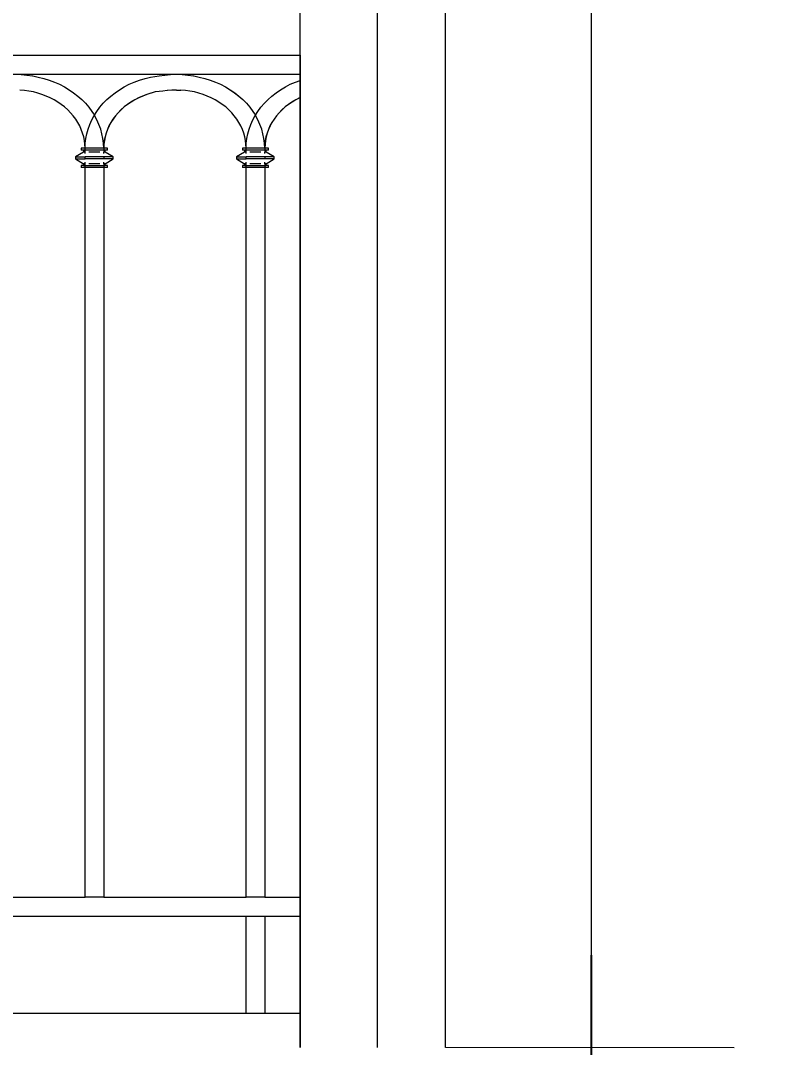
# Model space of a CAD drawing. Header units: millimetres. Extents: x -78046 to 260989, y -99288 to 158505.
# Drawn here: x 250134 to 250903, y 4667 to 5726 of the extents above; entities that cross this region are included whole.
import ezdxf

# ---------------------------------------------------------------- set-up
doc = ezdxf.new("R2010")
doc.units = ezdxf.units.MM
doc.header["$LTSCALE"] = 100
doc.header["$PDMODE"] = 98
doc.layers.get('Defpoints').update_dxf_attribs({"lineweight": 13})
doc.layers.add('-HATCH', color=8, linetype='Continuous', lineweight=5)
doc.layers.add('-LINE1', color=7, linetype='Continuous', lineweight=18)
doc.styles.add('AVANH', font='VHAVAN_2.TTF', dxfattribs={"width": 0.8})
doc.dimstyles.new('C_100A3', dxfattribs={"dimscale": 100, "dimtxt": 2.5, "dimasz": 1.2, "dimexe": 1.8, "dimexo": 0, "dimgap": 0.75, "dimtad": 1, "dimdec": 0, "dimzin": 0, "dimdsep": 46, "dimtxsty": 'AVANH', "dimblk": 'ARCHTICK', "dimcen": 0, "dimdle": 1.8, "dimclrd": 256, "dimclre": 256, "dimclrt": 7, "dimadec": 0, "dimazin": 0, "dimtfac": 0.0001, "dimtdec": 0, "dimtix": 1, "dimtmove": 2, "dimatfit": 3, "dimldrblk": 'ARCHTICK', "dimfxl": 1.8, "dimtolj": 1, "dimtzin": 0, "dimarcsym": 0})

# ---------------------------------------------------------------- blocks, each defined once
blk = doc.blocks.new('_ARCHTICK')
at = {"const_width": 0.15}
blk.add_lwpolyline([(-0.5, -0.5), (0.5, 0.5)], dxfattribs=at)
blk = doc.blocks.new('*D203')
at = {"layer": 'Defpoints', "lineweight": -2, "transparency": 16777216}
for p, q in [((250722.7, 4761.8), (250722.7, 3608.3)), ((249223.1, 4041.9), (249223.1, 3608.3)), ((249043.1, 3788.3), (250902.7, 3788.3))]:
    blk.add_line(p, q, dxfattribs=at)
at = {"layer": 'Defpoints', "color": 0, "transparency": 16777216}
for p in [(250722.7, 4761.8), (249223.1, 4041.9), (250722.7, 3788.3)]:
    blk.add_point(p, dxfattribs=at)
at = {"layer": 'Defpoints', "lineweight": -2, "transparency": 16777216, "xscale": 120, "yscale": 120, "zscale": 120, "rotation": 180}
blk.add_blockref('_ARCHTICK', (249223.1, 3788.3), dxfattribs=at)
at = {"layer": 'Defpoints', "lineweight": -2, "transparency": 16777216, "xscale": 120, "yscale": 120, "zscale": 120}
blk.add_blockref('_ARCHTICK', (250722.7, 3788.3), dxfattribs=at)
at = {"layer": 'Defpoints', "color": 7, "transparency": 16777216, "insert": (249972.9, 3992.6), "char_height": 250, "attachment_point": 5, "style": 'AVANH'}
blk.add_mtext('\\A1;1500', dxfattribs=at)

msp = doc.modelspace()

# ---------------------------------------------------------------- linework, layer by layer
at = {"layer": '-HATCH'}
for p, q in [((249519.4, 5690.6), (250422.4, 5690.6)), ((250422.4, 5690.6), (250422.4, 5670.6)), ((250134.6, 5670.6), (250122.5, 5670.6)), ((250134.6, 5670.6), (250140.4, 5670.1)), ((250288.7, 5670.6), (250134.6, 5670.6)), ((250140.5, 5670.1), (250140.4, 5670.1)), ((250140.5, 5670.1), (250146.3, 5669.3)), ((250276.9, 5669.3), (250282.8, 5670.1)), ((250282.8, 5670.1), (250288.7, 5670.6)), ((250300.8, 5670.6), (250288.7, 5670.6)), ((250300.8, 5670.6), (250306.6, 5670.1)), ((250422.4, 5670.6), (250300.8, 5670.6)), ((250306.7, 5670.1), (250306.6, 5670.1)), ((250306.7, 5670.1), (250312.5, 5669.3)), ((250422.4, 5670.6), (250422.4, 5664.7)), ((250146.3, 5669.3), (250146.4, 5669.3)), ((250146.4, 5669.3), (250152.1, 5668.1)), ((250152.1, 5668.1), (250152.2, 5668.1)), ((250152.2, 5668.1), (250157.8, 5666.7)), ((250157.8, 5666.7), (250157.9, 5666.7)), ((250157.9, 5666.7), (250163.4, 5664.9)), ((250163.4, 5664.9), (250168.8, 5662.9)), ((250163.4, 5664.9), (250163.5, 5664.9)), ((250163.5, 5664.9), (250168.9, 5662.9)), ((250168.8, 5662.9), (250174.1, 5660.6)), ((250168.9, 5662.9), (250174.2, 5660.6)), ((250174.1, 5660.6), (250179.1, 5657.9)), ((250174.2, 5660.6), (250179.3, 5657.9)), ((250241, 5657.9), (250246.1, 5660.6)), ((250246.1, 5660.6), (250251.3, 5662.9)), ((250251.3, 5662.9), (250256.8, 5664.9)), ((250256.8, 5664.9), (250262.4, 5666.7)), ((250262.4, 5666.7), (250268.1, 5668.1)), ((250268.1, 5668.1), (250276.9, 5669.3)), ((250312.5, 5669.3), (250312.6, 5669.3)), ((250312.6, 5669.3), (250318.3, 5668.1)), ((250318.3, 5668.1), (250318.4, 5668.1)), ((250318.4, 5668.1), (250324, 5666.7)), ((250324, 5666.7), (250324.1, 5666.7)), ((250324.1, 5666.7), (250329.6, 5664.9)), ((250329.6, 5664.9), (250335, 5662.9)), ((250329.6, 5664.9), (250329.7, 5664.9)), ((250329.7, 5664.9), (250335.1, 5662.9)), ((250335, 5662.9), (250340.3, 5660.6)), ((250335.1, 5662.9), (250340.4, 5660.6)), ((250340.3, 5660.6), (250345.3, 5657.9)), ((250340.4, 5660.6), (250345.5, 5657.9)), ((250407.2, 5657.9), (250412.3, 5660.6)), ((250412.3, 5660.6), (250417.5, 5662.9)), ((250417.5, 5662.9), (250422.4, 5664.7)), ((250422.4, 5664.7), (250422.4, 5646.9)), ((250137.9, 5654.2), (250133.2, 5654.6)), ((250142.5, 5653.6), (250137.9, 5654.2)), ((250147.1, 5652.7), (250142.5, 5653.6)), ((250151.6, 5651.5), (250147.1, 5652.7)), ((250156, 5650.2), (250151.6, 5651.5)), ((250160.3, 5648.5), (250156, 5650.2)), ((250164.5, 5646.7), (250160.3, 5648.5)), ((250179.1, 5657.9), (250184, 5655)), ((250179.3, 5657.9), (250184.1, 5655)), ((250184, 5655), (250188.6, 5651.9)), ((250184.1, 5655), (250188.7, 5651.9)), ((250188.6, 5651.9), (250193, 5648.5)), ((250188.7, 5651.9), (250193.1, 5648.5)), ((250227.2, 5648.5), (250231.5, 5651.9)), ((250231.5, 5651.9), (250236.1, 5655)), ((250236.1, 5655), (250241, 5657.9)), ((250259.8, 5648.5), (250255.7, 5646.7)), ((250260, 5648.5), (250255.8, 5646.7)), ((250264.1, 5650.2), (250259.8, 5648.5)), ((250264.3, 5650.2), (250260, 5648.5)), ((250264.3, 5650.2), (250264.1, 5650.2)), ((250268.5, 5651.5), (250264.3, 5650.2)), ((250268.7, 5651.5), (250268.5, 5651.5)), ((250273, 5652.7), (250268.7, 5651.5)), ((250273.2, 5652.7), (250273, 5652.7)), ((250280.6, 5653.6), (250273.2, 5652.7)), ((250280.8, 5653.6), (250280.6, 5653.6)), ((250285.3, 5654.2), (250280.8, 5653.6)), ((250285.4, 5654.2), (250285.3, 5654.2)), ((250290, 5654.6), (250285.4, 5654.2)), ((250290.1, 5654.6), (250290, 5654.6)), ((250294.7, 5654.7), (250290.1, 5654.6)), ((250294.7, 5654.7), (250299.4, 5654.6)), ((250304.1, 5654.2), (250299.4, 5654.6)), ((250308.7, 5653.6), (250304.1, 5654.2)), ((250313.3, 5652.7), (250308.7, 5653.6)), ((250317.8, 5651.5), (250313.3, 5652.7)), ((250322.2, 5650.2), (250317.8, 5651.5)), ((250326.5, 5648.5), (250322.2, 5650.2)), ((250330.7, 5646.7), (250326.5, 5648.5)), ((250345.3, 5657.9), (250350.2, 5655)), ((250345.5, 5657.9), (250350.3, 5655)), ((250350.2, 5655), (250354.8, 5651.9)), ((250350.3, 5655), (250354.9, 5651.9)), ((250354.8, 5651.9), (250359.2, 5648.5)), ((250354.9, 5651.9), (250359.3, 5648.5)), ((250393.4, 5648.5), (250397.7, 5651.9)), ((250397.7, 5651.9), (250402.3, 5655)), ((250402.3, 5655), (250407.2, 5657.9)), ((250168.5, 5644.6), (250164.5, 5646.7)), ((250172.3, 5642.3), (250168.5, 5644.6)), ((250175.9, 5639.8), (250172.3, 5642.3)), ((250179.4, 5637.2), (250175.9, 5639.8)), ((250193, 5648.5), (250197, 5644.8)), ((250193.1, 5648.5), (250197.2, 5644.8)), ((250197, 5644.8), (250200.8, 5641)), ((250197.2, 5644.8), (250201, 5641)), ((250200.8, 5641), (250204.3, 5637)), ((250201, 5641), (250204.4, 5637)), ((250215.8, 5637), (250219.3, 5641)), ((250219.3, 5641), (250223.1, 5644.8)), ((250223.1, 5644.8), (250227.2, 5648.5)), ((250244.2, 5639.8), (250240.8, 5637.2)), ((250244.3, 5639.8), (250240.9, 5637.2)), ((250247.8, 5642.3), (250244.2, 5639.8)), ((250248, 5642.3), (250244.3, 5639.8)), ((250251.7, 5644.6), (250247.8, 5642.3)), ((250251.8, 5644.6), (250248, 5642.3)), ((250255.7, 5646.7), (250251.7, 5644.6)), ((250255.8, 5646.7), (250251.8, 5644.6)), ((250334.7, 5644.6), (250330.7, 5646.7)), ((250338.5, 5642.3), (250334.7, 5644.6)), ((250342.1, 5639.8), (250338.5, 5642.3)), ((250345.6, 5637.2), (250342.1, 5639.8)), ((250359.2, 5648.5), (250363.2, 5644.8)), ((250359.3, 5648.5), (250363.4, 5644.8)), ((250363.2, 5644.8), (250367, 5641)), ((250363.4, 5644.8), (250367.2, 5641)), ((250367, 5641), (250370.5, 5637)), ((250367.2, 5641), (250370.6, 5637)), ((250382, 5637), (250385.5, 5641)), ((250385.5, 5641), (250389.3, 5644.8)), ((250389.3, 5644.8), (250393.4, 5648.5)), ((250410.4, 5639.8), (250407, 5637.2)), ((250410.5, 5639.8), (250407.1, 5637.2)), ((250414, 5642.3), (250410.4, 5639.8)), ((250414.2, 5642.3), (250410.5, 5639.8)), ((250417.9, 5644.6), (250414, 5642.3)), ((250418, 5644.6), (250414.2, 5642.3)), ((250421.9, 5646.7), (250417.9, 5644.6)), ((250422, 5646.7), (250418, 5644.6)), ((250422.4, 5646.9), (250421.9, 5646.7)), ((250422.4, 5646.9), (250422, 5646.7)), ((250422.4, 5646.9), (250422.4, 4821.7)), ((250422.4, 5646.9), (250422.4, 5646.9)), ((250182.6, 5634.3), (250179.4, 5637.2)), ((250185.6, 5631.3), (250182.6, 5634.3)), ((250188.3, 5628.1), (250185.6, 5631.3)), ((250190.8, 5624.7), (250188.3, 5628.1)), ((250204.3, 5637), (250207.5, 5632.7)), ((250204.4, 5637), (250207.6, 5632.7)), ((250207.4, 5623.8), (250209.9, 5628.3)), ((250207.5, 5632.7), (250210.1, 5628.7)), ((250207.6, 5632.7), (250210.1, 5628.8)), ((250209.9, 5628.3), (250210.1, 5628.7)), ((250210.1, 5628.8), (250212.7, 5632.7)), ((250210.1, 5628.7), (250210.1, 5628.8)), ((250210.3, 5628.3), (250210.1, 5628.7)), ((250212.7, 5623.8), (250210.3, 5628.3)), ((250212.7, 5632.7), (250215.8, 5637)), ((250231.8, 5628.1), (250229.3, 5624.7)), ((250231.9, 5628.1), (250229.5, 5624.7)), ((250234.5, 5631.3), (250231.8, 5628.1)), ((250234.7, 5631.3), (250231.9, 5628.1)), ((250237.5, 5634.3), (250234.5, 5631.3)), ((250237.7, 5634.3), (250234.7, 5631.3)), ((250240.8, 5637.2), (250237.5, 5634.3)), ((250240.9, 5637.2), (250237.7, 5634.3)), ((250348.8, 5634.3), (250345.6, 5637.2)), ((250351.8, 5631.3), (250348.8, 5634.3)), ((250354.5, 5628.1), (250351.8, 5631.3)), ((250357, 5624.7), (250354.5, 5628.1)), ((250370.5, 5637), (250373.6, 5632.7)), ((250370.6, 5637), (250373.8, 5632.7)), ((250373.6, 5632.7), (250376.3, 5628.7)), ((250373.6, 5623.8), (250376.1, 5628.3)), ((250373.8, 5632.7), (250376.3, 5628.8)), ((250376.1, 5628.3), (250376.3, 5628.7)), ((250376.3, 5628.8), (250378.9, 5632.7)), ((250376.3, 5628.7), (250376.3, 5628.8)), ((250376.5, 5628.3), (250376.3, 5628.7)), ((250378.9, 5623.8), (250376.5, 5628.3)), ((250378.9, 5632.7), (250382, 5637)), ((250398, 5628.1), (250395.5, 5624.7)), ((250398.1, 5628.1), (250395.6, 5624.7)), ((250400.7, 5631.3), (250398, 5628.1)), ((250400.9, 5631.3), (250398.1, 5628.1)), ((250403.7, 5634.3), (250400.7, 5631.3)), ((250403.9, 5634.3), (250400.9, 5631.3)), ((250407, 5637.2), (250403.7, 5634.3)), ((250407.1, 5637.2), (250403.9, 5634.3)), ((250193, 5621.3), (250190.8, 5624.7)), ((250195, 5617.7), (250193, 5621.3)), ((250196.6, 5614), (250195, 5617.7)), ((250203.6, 5614.4), (250205.3, 5619.2)), ((250205.3, 5619.2), (250207.4, 5623.8)), ((250214.8, 5619.2), (250212.7, 5623.8)), ((250216.6, 5614.4), (250214.8, 5619.2)), ((250225.1, 5617.7), (250223.5, 5614)), ((250225.3, 5617.7), (250223.6, 5614)), ((250227.1, 5621.3), (250225.1, 5617.7)), ((250227.2, 5621.3), (250225.3, 5617.7)), ((250229.3, 5624.7), (250227.1, 5621.3)), ((250229.5, 5624.7), (250227.2, 5621.3)), ((250359.2, 5621.3), (250357, 5624.7)), ((250361.2, 5617.7), (250359.2, 5621.3)), ((250362.8, 5614), (250361.2, 5617.7)), ((250369.8, 5614.4), (250371.5, 5619.2)), ((250371.5, 5619.2), (250373.6, 5623.8)), ((250381, 5619.2), (250378.9, 5623.8)), ((250382.8, 5614.4), (250381, 5619.2)), ((250391.3, 5617.7), (250389.7, 5614)), ((250391.5, 5617.7), (250389.8, 5614)), ((250393.3, 5621.3), (250391.3, 5617.7)), ((250393.4, 5621.3), (250391.5, 5617.7)), ((250395.5, 5624.7), (250393.3, 5621.3)), ((250395.6, 5624.7), (250393.4, 5621.3)), ((250198, 5610.3), (250196.6, 5614)), ((250199.1, 5606.4), (250198, 5610.3)), ((250199.9, 5602.6), (250199.1, 5606.4)), ((250201.3, 5604.7), (250202.2, 5609.6)), ((250202.2, 5609.6), (250203.6, 5614.4)), ((250217.9, 5609.6), (250216.6, 5614.4)), ((250218.9, 5604.7), (250217.9, 5609.6)), ((250221.1, 5606.4), (250220.3, 5602.6)), ((250221.2, 5606.4), (250220.4, 5602.6)), ((250222.1, 5610.3), (250221.1, 5606.4)), ((250222.3, 5610.3), (250221.2, 5606.4)), ((250223.5, 5614), (250222.1, 5610.3)), ((250223.6, 5614), (250222.3, 5610.3)), ((250364.2, 5610.3), (250362.8, 5614)), ((250365.3, 5606.4), (250364.2, 5610.3)), ((250366, 5602.6), (250365.3, 5606.4)), ((250367.4, 5604.7), (250368.4, 5609.6)), ((250368.4, 5609.6), (250369.8, 5614.4)), ((250384.1, 5609.6), (250382.8, 5614.4)), ((250385.1, 5604.7), (250384.1, 5609.6)), ((250387.2, 5606.4), (250386.5, 5602.6)), ((250387.4, 5606.4), (250386.6, 5602.6)), ((250388.3, 5610.3), (250387.2, 5606.4)), ((250388.5, 5610.3), (250387.4, 5606.4)), ((250389.7, 5614), (250388.3, 5610.3)), ((250389.8, 5614), (250388.5, 5610.3)), ((250200.3, 5598.7), (250199.9, 5602.6)), ((250200.5, 5594.7), (250200.3, 5598.7)), ((250200.5, 5594.7), (250200.7, 5599.7)), ((250200.7, 5599.7), (250201.3, 5604.7)), ((250219.5, 5599.7), (250218.9, 5604.7)), ((250219.7, 5594.7), (250219.5, 5599.7)), ((250219.8, 5598.7), (250219.7, 5594.7)), ((250220.3, 5602.6), (250219.8, 5598.7)), ((250220, 5598.7), (250219.8, 5594.7)), ((250220.4, 5602.6), (250220, 5598.7)), ((250366.5, 5598.7), (250366, 5602.6)), ((250366.7, 5594.7), (250366.5, 5598.7)), ((250366.7, 5594.7), (250366.9, 5599.7)), ((250366.9, 5599.7), (250367.4, 5604.7)), ((250385.7, 5599.7), (250385.1, 5604.7)), ((250385.9, 5594.7), (250385.7, 5599.7)), ((250386, 5598.7), (250385.9, 5594.7)), ((250386.5, 5602.6), (250386, 5598.7)), ((250386.2, 5598.7), (250386, 5594.7)), ((250386.6, 5602.6), (250386.2, 5598.7)), ((250199, 5590.7), (250190.7, 5585.7)), ((250190.7, 5585.7), (250190.7, 5583.7)), ((250190.7, 5585.7), (250200.5, 5585.7)), ((250196.6, 5594.7), (250196.6, 5592.7)), ((250200.5, 5594.7), (250196.6, 5594.7)), ((250199, 5592.7), (250196.6, 5592.7)), ((250199, 5592.7), (250199, 5590.7)), ((250200.5, 5592.7), (250199, 5592.7)), ((250200.5, 5590.7), (250199, 5590.7)), ((250200.5, 5592.7), (250200.5, 5594.7)), ((250219.7, 5594.7), (250200.5, 5594.7)), ((250200.5, 5590.7), (250200.5, 5592.7)), ((250219.7, 5592.7), (250200.5, 5592.7)), ((250200.5, 5589.3), (250200.5, 5590.7)), ((250200.5, 5583.7), (250200.5, 5585.7)), ((250219.7, 5585.7), (250200.5, 5585.7)), ((250215.8, 5590.7), (250204.4, 5590.7)), ((250219.8, 5594.7), (250219.7, 5594.7)), ((250219.7, 5594.7), (250219.7, 5592.7)), ((250219.7, 5592.7), (250219.7, 5590.7)), ((250219.8, 5592.7), (250219.7, 5592.7)), ((250219.7, 5589.3), (250219.7, 5590.7)), ((250219.7, 5590.7), (250219.8, 5590.7)), ((250219.7, 5585.7), (250219.7, 5583.7)), ((250219.8, 5585.7), (250219.7, 5585.7)), ((250223.7, 5594.7), (250219.8, 5594.7)), ((250219.8, 5592.7), (250219.8, 5590.7)), ((250221.3, 5592.7), (250219.8, 5592.7)), ((250221.3, 5590.7), (250219.8, 5590.7)), ((250219.8, 5585.7), (250219.8, 5583.7)), ((250229.6, 5585.7), (250219.8, 5585.7)), ((250221.3, 5590.7), (250221.3, 5592.7)), ((250223.7, 5592.7), (250221.3, 5592.7)), ((250229.6, 5585.7), (250221.3, 5590.7)), ((250223.7, 5592.7), (250223.7, 5594.7)), ((250229.6, 5583.7), (250229.6, 5585.7)), ((250365.2, 5590.7), (250356.9, 5585.7)), ((250356.9, 5585.7), (250356.9, 5583.7)), ((250356.9, 5585.7), (250366.7, 5585.7)), ((250362.8, 5594.7), (250362.8, 5592.7)), ((250366.7, 5594.7), (250362.8, 5594.7)), ((250365.2, 5592.7), (250362.8, 5592.7)), ((250365.2, 5592.7), (250365.2, 5590.7)), ((250366.7, 5592.7), (250365.2, 5592.7)), ((250366.7, 5590.7), (250365.2, 5590.7)), ((250366.7, 5592.7), (250366.7, 5594.7)), ((250385.9, 5594.7), (250366.7, 5594.7)), ((250366.7, 5590.7), (250366.7, 5592.7)), ((250385.9, 5592.7), (250366.7, 5592.7)), ((250366.7, 5589.3), (250366.7, 5590.7)), ((250366.7, 5583.7), (250366.7, 5585.7)), ((250385.9, 5585.7), (250366.7, 5585.7)), ((250382, 5590.7), (250370.6, 5590.7)), ((250386, 5594.7), (250385.9, 5594.7)), ((250385.9, 5594.7), (250385.9, 5592.7)), ((250385.9, 5592.7), (250385.9, 5590.7)), ((250386, 5592.7), (250385.9, 5592.7)), ((250385.9, 5589.3), (250385.9, 5590.7)), ((250385.9, 5590.7), (250386, 5590.7)), ((250385.9, 5585.7), (250385.9, 5583.7)), ((250386, 5585.7), (250385.9, 5585.7)), ((250389.9, 5594.7), (250386, 5594.7)), ((250386, 5592.7), (250386, 5590.7)), ((250387.5, 5592.7), (250386, 5592.7)), ((250387.5, 5590.7), (250386, 5590.7)), ((250386, 5585.7), (250386, 5583.7)), ((250395.8, 5585.7), (250386, 5585.7)), ((250387.5, 5590.7), (250387.5, 5592.7)), ((250389.9, 5592.7), (250387.5, 5592.7)), ((250395.8, 5585.7), (250387.5, 5590.7)), ((250389.9, 5592.7), (250389.9, 5594.7)), ((250395.8, 5583.7), (250395.8, 5585.7)), ((250190.7, 5583.7), (250199, 5578.7)), ((250190.7, 5583.7), (250200.5, 5583.7)), ((250196.6, 5576.7), (250196.6, 5574.7)), ((250199, 5576.7), (250196.6, 5576.7)), ((250200.5, 5574.7), (250196.6, 5574.7)), ((250199, 5578.7), (250199, 5576.7)), ((250200.5, 5578.7), (250199, 5578.7)), ((250199, 5576.7), (250200.5, 5576.7)), ((250219.7, 5583.7), (250200.5, 5583.7)), ((250200.5, 5578.7), (250200.5, 5580.1)), ((250200.5, 5576.7), (250200.5, 5578.7)), ((250200.5, 5574.7), (250200.5, 5576.7)), ((250200.5, 5576.7), (250219.7, 5576.7)), ((250200.5, 4821.7), (250200.5, 5574.7)), ((250219.7, 5574.7), (250200.5, 5574.7)), ((250215.8, 5578.7), (250204.4, 5578.7)), ((250219.8, 5583.7), (250219.7, 5583.7)), ((250219.7, 5578.7), (250219.7, 5580.1)), ((250219.7, 5578.7), (250219.7, 5576.7)), ((250221.3, 5578.7), (250219.7, 5578.7)), ((250219.7, 5576.7), (250219.7, 5574.7)), ((250219.8, 5576.7), (250219.7, 5576.7)), ((250219.8, 5574.7), (250219.7, 5574.7)), ((250219.7, 5574.7), (250219.7, 4821.7)), ((250229.6, 5583.7), (250219.8, 5583.7)), ((250219.8, 5576.7), (250219.8, 5574.7)), ((250219.8, 5576.7), (250221.3, 5576.7)), ((250219.8, 5574.7), (250219.8, 4821.7)), ((250223.7, 5574.7), (250219.8, 5574.7)), ((250221.3, 5578.7), (250229.6, 5583.7)), ((250221.3, 5576.7), (250221.3, 5578.7)), ((250223.7, 5576.7), (250221.3, 5576.7)), ((250223.7, 5574.7), (250223.7, 5576.7)), ((250356.9, 5583.7), (250365.2, 5578.7)), ((250356.9, 5583.7), (250366.7, 5583.7)), ((250362.8, 5576.7), (250362.8, 5574.7)), ((250365.2, 5576.7), (250362.8, 5576.7)), ((250366.7, 5574.7), (250362.8, 5574.7)), ((250365.2, 5578.7), (250365.2, 5576.7)), ((250366.7, 5578.7), (250365.2, 5578.7)), ((250365.2, 5576.7), (250366.7, 5576.7)), ((250385.9, 5583.7), (250366.7, 5583.7)), ((250366.7, 5578.7), (250366.7, 5580.1)), ((250366.7, 5576.7), (250366.7, 5578.7)), ((250366.7, 5574.7), (250366.7, 5576.7)), ((250366.7, 5576.7), (250385.9, 5576.7)), ((250366.7, 4821.7), (250366.7, 5574.7)), ((250385.9, 5574.7), (250366.7, 5574.7)), ((250382, 5578.7), (250370.6, 5578.7)), ((250386, 5583.7), (250385.9, 5583.7)), ((250385.9, 5578.7), (250385.9, 5580.1)), ((250385.9, 5578.7), (250385.9, 5576.7)), ((250387.5, 5578.7), (250385.9, 5578.7)), ((250385.9, 5576.7), (250385.9, 5574.7)), ((250386, 5576.7), (250385.9, 5576.7)), ((250386, 5574.7), (250385.9, 5574.7)), ((250385.9, 5574.7), (250385.9, 4821.7)), ((250395.8, 5583.7), (250386, 5583.7)), ((250386, 5576.7), (250386, 5574.7)), ((250386, 5576.7), (250387.5, 5576.7)), ((250386, 5574.7), (250386, 4821.7)), ((250389.9, 5574.7), (250386, 5574.7)), ((250387.5, 5578.7), (250395.8, 5583.7)), ((250387.5, 5576.7), (250387.5, 5578.7)), ((250389.9, 5576.7), (250387.5, 5576.7)), ((250389.9, 5574.7), (250389.9, 5576.7)), ((250056.6, 4821.7), (250200.5, 4821.7)), ((250219.7, 4821.7), (250200.5, 4821.7)), ((250219.8, 4821.7), (250219.7, 4821.7)), ((250219.8, 4821.7), (250366.7, 4821.7)), ((250385.9, 4821.7), (250366.7, 4821.7)), ((250386, 4821.7), (250385.9, 4821.7)), ((250386, 4821.7), (250422.4, 4821.7)), ((250422.4, 4821.7), (250422.4, 4801.7)), ((250366.3, 4801.7), (249567.3, 4801.7)), ((250386.3, 4801.7), (250366.3, 4801.7)), ((250366.3, 4801.7), (250366.3, 4701.7)), ((250422.4, 4801.7), (250386.3, 4801.7)), ((250386.3, 4701.7), (250386.3, 4801.7)), ((250422.4, 4801.7), (250422.4, 4701.7)), ((250366.3, 4701.7), (249567.3, 4701.7)), ((250386.3, 4701.7), (250366.3, 4701.7)), ((250422.4, 4701.7), (250386.3, 4701.7)), ((250422.4, 4701.7), (250422.4, 4666.7))]:
    msp.add_line(p, q, dxfattribs=at)
msp.add_lwpolyline([(250502.4, 4666.7), (250502.4, 6527.3, 0.195062), (250347.2, 6899.4, 0.412389), (249594.7, 6899.4, 0.195064), (249439.4, 6527.3), (249439.4, 4666.7)], format="xyb", dxfattribs=at)
at = {"layer": '-LINE1', "color": 0, "lineweight": 20}
for p, q in [((250722.7, 7126.5), (250722.7, 4666.7)), ((250870.5, 4666.3), (250572.4, 4666.7))]:
    msp.add_line(p, q, dxfattribs=at)
for points in [[(250572.4, 4666.7), (250572.4, 6527.7, 0.195294), (250396.8, 6948.8, 0.412755), (249545, 6948.8, 0.195295), (249369.4, 6527.7), (249369.4, 4666.7)], [(250422.4, 4666.7), (250422.4, 6526.9, 0.194728), (250290.5, 6842.9, 0.411832), (249651.4, 6842.9, 0.194729), (249519.4, 6526.9), (249519.4, 4666.7)]]:
    msp.add_lwpolyline(points, format="xyb", dxfattribs=at)

# ---------------------------------------------------------------- dimensions: what is measured, and where the dimension line sits
at = {"layer": 'Defpoints', "color": 2}
dim = msp.add_linear_dim(base=(250722.7, 3788.3), p1=(249223.1, 4041.9), p2=(250722.7, 4761.8), dimstyle='C_100A3', dxfattribs=at)
dim.commit()
dim.dimension.update_dxf_attribs({"geometry": '*D203', "text_midpoint": (249972.9, 3992.6)})

doc.saveas('drawing.dxf')
